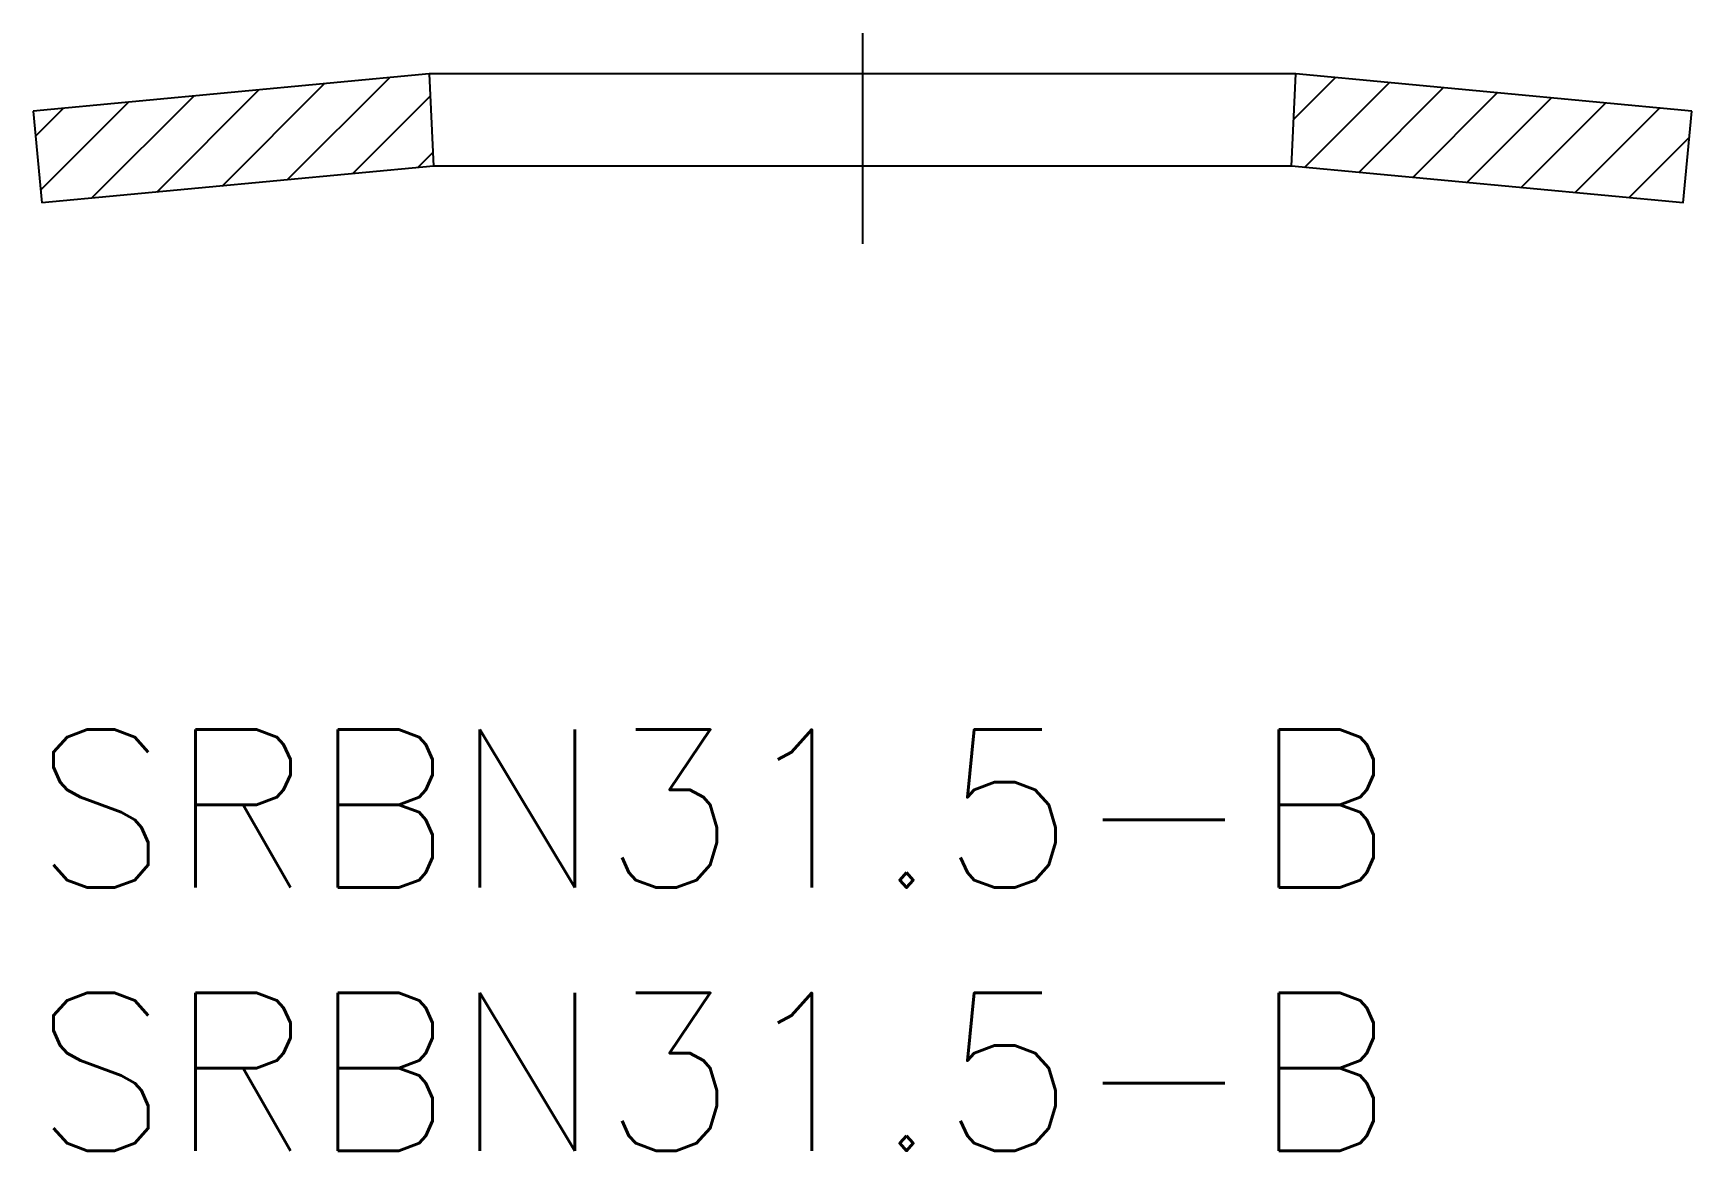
# Model space of a CAD drawing. Extents: x 0 to 31.5, y -8 to 13.2.
import ezdxf

# ---------------------------------------------------------------- set-up
doc = ezdxf.new("R2010")
doc.units = 0
doc.header["$LTSCALE"] = 0.5
doc.linetypes.add('CENTER', pattern=[50.8, 31.75, -6.35, 6.35, -6.35])
for name, color, linetype in [('MSM_CENTER', 1, 'CENTER'), ('MSM_CONTINUOUS', 7, 'CONTINUOUS'), ('MSM_NARROW', 5, 'CONTINUOUS'), ('MSM_PART_NUMBER', 7, 'CONTINUOUS')]:
    doc.layers.add(name, color=color, linetype=linetype)
doc.styles.get("Standard").update_dxf_attribs({"font": 'txt.shx', "height": 3, "bigfont": 'bigfont.shx'})

# ---------------------------------------------------------------- blocks, each defined once
blk = doc.blocks.new('*X18')
at = {"layer": 'MSM_NARROW', "linetype": 'CONTINUOUS'}
for p, q in [((23.942, 11.594), (24.728, 12.38)), ((24.147, 10.677), (25.754, 12.283)), ((25.173, 10.58), (26.78, 12.187)), ((26.199, 10.484), (27.806, 12.09)), ((27.225, 10.387), (28.832, 11.994)), ((28.251, 10.29), (29.858, 11.897)), ((29.277, 10.194), (30.883, 11.8)), ((30.303, 10.097), (31.454, 11.248)), ((31.329, 10.001), (31.338, 10.01))]:
    blk.add_line(p, q, dxfattribs=at)
blk = doc.blocks.new('*X19')
at = {"layer": 'MSM_NARROW', "linetype": 'CONTINUOUS'}
for p, q in [((4.826, 10.439), (6.767, 12.379)), ((1.109, 10.089), (3.049, 12.029)), ((2.348, 10.206), (4.288, 12.146)), ((3.587, 10.322), (5.527, 12.263)), ((6.065, 10.556), (7.538, 12.028)), ((0.044, 11.27), (0.571, 11.796)), ((0.14, 10.243), (1.81, 11.913)), ((7.305, 10.672), (7.588, 10.956))]:
    blk.add_line(p, q, dxfattribs=at)

msp = doc.modelspace()

# ---------------------------------------------------------------- linework, layer by layer
at = {"layer": 'MSM_CENTER'}
msp.add_line((15.75, 13.225), (15.75, 9.225), dxfattribs=at)
at = {"layer": 'MSM_CONTINUOUS'}
for p, q in [((7.518, 12.45), (0, 11.742)), ((7.518, 12.45), (7.6, 10.7)), ((23.982, 12.45), (7.518, 12.45)), ((23.9, 10.7), (23.982, 12.45)), ((31.5, 11.742), (23.982, 12.45)), ((0, 11.742), (0.163, 10)), ((31.337, 10), (31.5, 11.742)), ((7.6, 10.7), (0.163, 10)), ((23.9, 10.7), (7.6, 10.7)), ((31.337, 10), (23.9, 10.7))]:
    msp.add_line(p, q, dxfattribs=at)

# ---------------------------------------------------------------- block references
at = {"layer": 'MSM_NARROW'}
for name in ['*X19', '*X18']:
    msp.add_blockref(name, (0, 0), dxfattribs=at)

# ---------------------------------------------------------------- texts
at = {"layer": 'MSM_PART_NUMBER'}
for p in [(0, -3), (0, -8)]:
    msp.add_text('SRBN31.5-B', height=3, dxfattribs=at).set_placement(p)

doc.saveas('drawing.dxf')
